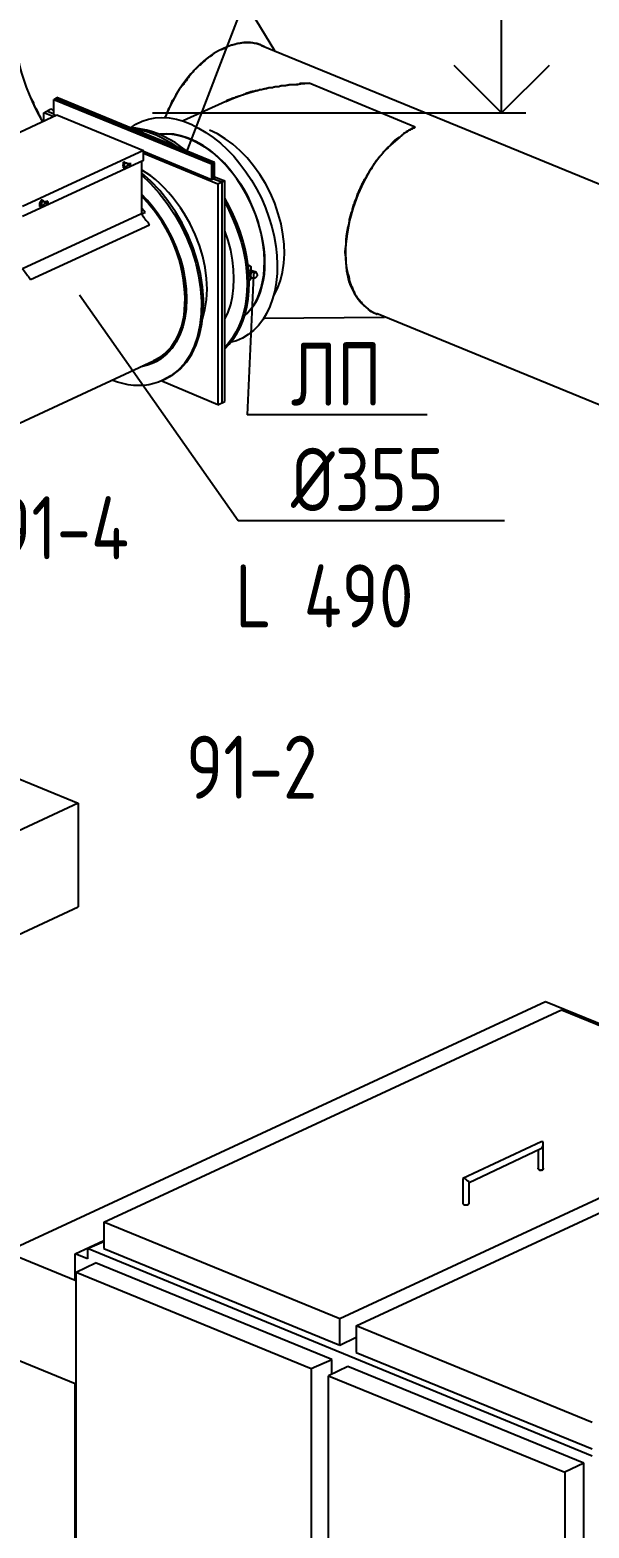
# Model space of a CAD drawing. Header units: metres. Extents: x 20 to 415, y 5 to 292.
# Drawn here: x 238.48 to 252.49, y 216.89 to 254.47 of the extents above; entities that cross this region are included whole.
import ezdxf

# ---------------------------------------------------------------- set-up
doc = ezdxf.new("R2010")
doc.units = ezdxf.units.M
for name, color, linetype in [('АРМАТУРА', 8, 'Continuous'), ('ВОЗДУХОВОДЫ', 7, 'Continuous'), ('ОБОЗНАЧЕНИЯ', 7, 'Continuous'), ('ОБОРУДОВАНИЕ', 8, 'Continuous')]:
    doc.layers.add(name, color=color, linetype=linetype)
doc.styles.add('GOST', font='isocpeur.ttf')

msp = doc.modelspace()

# ---------------------------------------------------------------- linework, layer by layer
at = {"layer": 'АРМАТУРА'}
for points in [[(236.146, 250.933), (239.156, 252.336)], [(239.156, 252.336), (241.324, 251.443)], [(241.324, 251.443), (238.288, 250.04)], [(241.324, 251.188), (241.324, 251.443)], [(241.324, 251.188), (238.288, 249.785)], [(240.865, 251.137), (240.858, 251.143), (240.852, 251.147), (240.847, 251.148), (240.843, 251.148), (240.839, 251.147), (240.835, 251.144), (240.831, 251.142), (240.826, 251.139), (240.821, 251.138), (240.814, 251.137), (240.814, 251.129), (240.814, 251.122), (240.814, 251.114), (240.814, 251.106), (240.814, 251.099), (240.814, 251.091), (240.814, 251.083), (240.814, 251.076), (240.814, 251.068), (240.814, 251.06)], [(240.814, 251.06), (240.814, 251.067), (240.814, 251.073), (240.814, 251.077), (240.814, 251.081), (240.814, 251.083), (240.814, 251.084), (240.814, 251.085), (240.814, 251.086), (240.814, 251.086), (240.814, 251.086)], [(240.814, 251.086), (240.814, 251.035)], [(240.814, 251.06), (240.814, 251.009)], [(240.814, 251.035), (240.865, 251.035)], [(240.839, 251.06), (240.841, 251.075), (240.844, 251.088), (240.85, 251.099), (240.857, 251.109), (240.865, 251.118), (240.872, 251.125), (240.879, 251.13), (240.885, 251.134), (240.889, 251.136), (240.89, 251.137)], [(240.865, 251.035), (240.839, 251.086)], [(240.916, 251.086), (240.915, 251.078), (240.913, 251.068), (240.91, 251.059), (240.905, 251.05), (240.9, 251.041), (240.894, 251.035), (240.887, 251.03), (240.88, 251.028), (240.872, 251.03), (240.865, 251.035)], [(240.865, 251.035), (240.865, 251.035), (240.865, 251.035)], [(240.89, 251.137), (240.897, 251.136), (240.903, 251.134), (240.907, 251.132), (240.91, 251.128), (240.912, 251.124), (240.914, 251.12), (240.915, 251.117), (240.915, 251.114), (240.916, 251.112), (240.916, 251.111)], [(241.018, 251.111), (240.916, 251.111)], [(240.916, 251.111), (241.018, 251.111)], [(240.916, 251.086), (241.018, 251.086)], [(241.273, 251.162), (241.273, 249.862)], [(240.814, 251.009), (240.865, 251.009)], [(238.773, 250.193), (238.772, 250.193), (238.77, 250.193), (238.767, 250.192), (238.764, 250.192), (238.76, 250.19), (238.756, 250.188), (238.753, 250.184), (238.75, 250.18), (238.748, 250.175), (238.748, 250.168), (238.741, 250.161), (238.735, 250.155), (238.731, 250.15), (238.728, 250.146), (238.725, 250.142), (238.724, 250.138), (238.723, 250.134), (238.722, 250.129), (238.722, 250.124), (238.722, 250.117)], [(238.722, 250.117), (238.722, 250.117), (238.722, 250.117)], [(238.722, 250.117), (238.722, 250.04)], [(238.722, 250.117), (238.773, 250.091)], [(238.722, 250.117), (238.722, 250.066)], [(238.722, 250.117), (238.722, 250.091)], [(238.722, 250.066), (238.773, 250.066)], [(238.722, 250.04), (238.773, 250.04)], [(238.824, 250.168), (238.773, 250.193)], [(238.773, 250.091), (238.774, 250.106), (238.776, 250.119), (238.779, 250.13), (238.784, 250.14), (238.789, 250.149), (238.795, 250.155), (238.802, 250.161), (238.809, 250.165), (238.816, 250.167), (238.824, 250.168)], [(238.85, 250.117), (238.842, 250.108), (238.834, 250.099), (238.827, 250.09), (238.819, 250.08), (238.811, 250.072), (238.804, 250.065), (238.796, 250.061), (238.788, 250.059), (238.781, 250.06), (238.773, 250.066)], [(238.773, 250.066), (238.773, 250.117)], [(238.773, 250.066), (238.773, 250.066), (238.773, 250.066)], [(238.926, 250.168), (238.824, 250.142)], [(238.824, 250.168), (238.825, 250.167), (238.827, 250.165), (238.83, 250.162), (238.833, 250.159), (238.837, 250.155), (238.841, 250.151), (238.844, 250.148), (238.847, 250.145), (238.849, 250.143), (238.85, 250.142)], [(238.824, 250.142), (238.952, 250.142)], [(238.824, 250.117), (238.952, 250.117)], [(241.375, 249.887), (241.36, 249.902), (241.347, 249.917), (241.335, 249.932), (241.324, 249.947), (241.314, 249.961), (241.305, 249.974), (241.296, 249.986), (241.288, 249.996), (241.28, 250.006), (241.273, 250.015)], [(238.288, 248.484), (241.273, 249.862)], [(238.492, 248.204), (241.477, 249.581)], [(241.273, 249.862), (241.375, 249.887)], [(241.349, 249.887), (241.273, 249.836)], [(241.273, 249.862), (241.289, 249.832), (241.306, 249.803), (241.325, 249.775), (241.345, 249.748), (241.365, 249.721), (241.387, 249.694), (241.409, 249.667), (241.431, 249.64), (241.454, 249.611), (241.477, 249.581)], [(238.288, 248.484), (238.311, 248.454), (238.334, 248.423), (238.357, 248.393), (238.379, 248.364), (238.4, 248.334), (238.421, 248.306), (238.44, 248.279), (238.459, 248.252), (238.476, 248.227), (238.492, 248.204)], [(243.977, 248.561), (243.976, 248.561), (243.974, 248.56), (243.971, 248.56), (243.968, 248.559), (243.964, 248.558), (243.96, 248.555), (243.957, 248.552), (243.954, 248.548), (243.952, 248.542), (243.951, 248.535)], [(243.977, 248.561), (243.976, 248.561), (243.974, 248.56), (243.971, 248.56), (243.968, 248.559), (243.964, 248.558), (243.96, 248.555), (243.957, 248.552), (243.954, 248.548), (243.952, 248.542), (243.951, 248.535)], [(243.951, 248.535), (243.952, 248.542), (243.954, 248.548), (243.957, 248.552), (243.96, 248.555), (243.964, 248.558), (243.968, 248.559), (243.971, 248.56), (243.974, 248.56), (243.976, 248.561), (243.977, 248.561)], [(243.951, 248.535), (243.952, 248.542), (243.954, 248.548), (243.957, 248.552), (243.96, 248.555), (243.964, 248.558), (243.968, 248.559), (243.971, 248.56), (243.974, 248.56), (243.976, 248.561), (243.977, 248.561)], [(244.002, 248.535), (243.994, 248.541), (243.987, 248.545), (243.98, 248.546), (243.973, 248.545), (243.967, 248.542), (243.962, 248.537), (243.957, 248.531), (243.954, 248.525), (243.952, 248.517), (243.951, 248.51)], [(244.028, 248.408), (243.977, 248.433)], [(243.977, 248.433), (244.028, 248.433)], [(243.977, 248.357), (244.028, 248.408)], [(244.053, 248.408), (244.045, 248.407), (244.038, 248.405), (244.031, 248.402), (244.024, 248.397), (244.018, 248.392), (244.013, 248.386), (244.008, 248.379), (244.005, 248.372), (244.003, 248.364), (244.002, 248.357), (243.996, 248.349), (243.992, 248.342), (243.991, 248.334), (243.991, 248.328), (243.992, 248.322), (243.995, 248.316), (243.997, 248.312), (243.999, 248.308), (244.001, 248.306), (244.002, 248.306)], [(244.028, 248.51), (244.028, 248.51), (244.027, 248.512), (244.027, 248.515), (244.026, 248.519), (244.024, 248.522), (244.022, 248.526), (244.019, 248.53), (244.015, 248.533), (244.009, 248.534), (244.002, 248.535)], [(244.028, 248.255), (244.027, 248.262), (244.025, 248.27), (244.023, 248.278), (244.02, 248.287), (244.018, 248.296), (244.017, 248.306), (244.016, 248.317), (244.018, 248.329), (244.021, 248.342), (244.028, 248.357), (244.035, 248.364), (244.043, 248.372), (244.05, 248.379), (244.058, 248.386), (244.066, 248.392), (244.073, 248.397), (244.081, 248.402), (244.089, 248.405), (244.096, 248.407), (244.104, 248.408)], [(244.028, 248.433), (244.028, 248.51)], [(244.079, 248.408), (244.028, 248.433)], [(244.028, 248.408), (244.079, 248.408)], [(244.155, 248.382), (244.104, 248.408)], [(243.951, 248.178), (243.966, 248.18), (243.979, 248.184), (243.99, 248.191), (244, 248.199), (244.008, 248.21), (244.015, 248.222), (244.021, 248.236), (244.024, 248.25), (244.027, 248.265), (244.028, 248.28)], [(243.977, 248.28), (243.977, 248.357)], [(244.028, 248.28), (243.977, 248.28)], [(244.028, 248.255), (244.104, 248.229)], [(244.155, 248.382), (244.147, 248.381), (244.14, 248.379), (244.132, 248.376), (244.124, 248.372), (244.117, 248.366), (244.109, 248.36), (244.102, 248.354), (244.094, 248.346), (244.086, 248.339), (244.079, 248.331), (244.079, 248.317), (244.079, 248.303), (244.079, 248.291), (244.08, 248.281), (244.082, 248.271), (244.084, 248.261), (244.087, 248.253), (244.092, 248.245), (244.097, 248.237), (244.104, 248.229)], [(244.104, 248.229), (244.13, 248.255)], [(244.13, 248.255), (244.136, 248.255), (244.142, 248.257), (244.147, 248.261), (244.151, 248.265), (244.155, 248.271), (244.159, 248.277), (244.163, 248.283), (244.168, 248.291), (244.174, 248.298), (244.181, 248.306), (244.181, 248.313), (244.18, 248.321), (244.18, 248.329), (244.179, 248.336), (244.178, 248.344), (244.175, 248.352), (244.172, 248.359), (244.168, 248.367), (244.162, 248.374), (244.155, 248.382)]]:
    msp.add_lwpolyline(points, dxfattribs=at)
at = {"layer": 'ВОЗДУХОВОДЫ'}
for points in [[(244.614, 253.943), (243.237, 256.213)], [(238.799, 252.157), (238.709, 252.327), (238.622, 252.5), (238.54, 252.674), (238.464, 252.85), (238.394, 253.028), (238.33, 253.206), (238.274, 253.384), (238.227, 253.563), (238.189, 253.741), (238.161, 253.917), (238.153, 253.971), (238.146, 254.024), (238.139, 254.078), (238.132, 254.131), (238.126, 254.185), (238.121, 254.239), (238.116, 254.292), (238.113, 254.346), (238.111, 254.399), (238.11, 254.453)], [(244.181, 254.121), (244.165, 254.122), (244.147, 254.124), (244.129, 254.127), (244.11, 254.13), (244.091, 254.134), (244.072, 254.138), (244.054, 254.141), (244.035, 254.144), (244.018, 254.146), (244.002, 254.147), (243.987, 254.147), (243.971, 254.147), (243.956, 254.147), (243.941, 254.147), (243.926, 254.147), (243.91, 254.147), (243.895, 254.147), (243.88, 254.147), (243.864, 254.147), (243.849, 254.147), (243.833, 254.146), (243.816, 254.144), (243.797, 254.141), (243.779, 254.138), (243.76, 254.134), (243.741, 254.13), (243.722, 254.127), (243.704, 254.124), (243.687, 254.122), (243.67, 254.121), (243.655, 254.114), (243.64, 254.109), (243.624, 254.104), (243.608, 254.1), (243.591, 254.096), (243.573, 254.092), (243.555, 254.088), (243.535, 254.083), (243.514, 254.077), (243.492, 254.07), (243.477, 254.063), (243.461, 254.055), (243.446, 254.047), (243.431, 254.04), (243.415, 254.032), (243.4, 254.024), (243.385, 254.017), (243.369, 254.009), (243.354, 254.001), (243.339, 253.994), (243.317, 253.986), (243.296, 253.978), (243.276, 253.971), (243.258, 253.963), (243.24, 253.955), (243.223, 253.948), (243.207, 253.94), (243.191, 253.933), (243.176, 253.925), (243.16, 253.917), (243.145, 253.909), (243.129, 253.899), (243.114, 253.888), (243.098, 253.876), (243.081, 253.863), (243.063, 253.849), (243.044, 253.835), (243.025, 253.82), (243.004, 253.805), (242.982, 253.79), (242.966, 253.781), (242.951, 253.772), (242.936, 253.761), (242.921, 253.749), (242.905, 253.736), (242.89, 253.722), (242.875, 253.707), (242.859, 253.693), (242.844, 253.677), (242.829, 253.662), (242.813, 253.647), (242.796, 253.632), (242.777, 253.616), (242.759, 253.601), (242.739, 253.586), (242.72, 253.57), (242.702, 253.555), (242.684, 253.54), (242.666, 253.524), (242.65, 253.509), (242.62, 253.478), (242.589, 253.445), (242.559, 253.411), (242.529, 253.376), (242.5, 253.34), (242.472, 253.304), (242.445, 253.266), (242.418, 253.228), (242.393, 253.19), (242.37, 253.152), (242.354, 253.136), (242.339, 253.119), (242.324, 253.101), (242.308, 253.082), (242.293, 253.063), (242.278, 253.044), (242.262, 253.025), (242.247, 253.007), (242.232, 252.99), (242.217, 252.973), (242.202, 252.95), (242.188, 252.928), (242.176, 252.905), (242.164, 252.882), (242.153, 252.859), (242.141, 252.836), (242.129, 252.813), (242.117, 252.79), (242.104, 252.767), (242.089, 252.744), (242.074, 252.728), (242.061, 252.71), (242.049, 252.692), (242.038, 252.672), (242.029, 252.652), (242.019, 252.63), (242.011, 252.608), (242.003, 252.585), (241.995, 252.563), (241.987, 252.54), (241.972, 252.517), (241.959, 252.494), (241.947, 252.471), (241.936, 252.448), (241.927, 252.425), (241.917, 252.402), (241.909, 252.379), (241.9, 252.356), (241.893, 252.333), (241.885, 252.31), (241.878, 252.303), (241.872, 252.298), (241.868, 252.293), (241.865, 252.289), (241.863, 252.285), (241.861, 252.281), (241.86, 252.277), (241.86, 252.272), (241.859, 252.266), (241.859, 252.259)], [(244.359, 254.045), (244.265, 254.085), (244.167, 254.115), (244.066, 254.135), (243.962, 254.144), (243.855, 254.144), (243.747, 254.133), (243.639, 254.113), (243.53, 254.082), (243.421, 254.043), (243.313, 253.994), (243.192, 253.934), (243.072, 253.863), (242.954, 253.782), (242.839, 253.69), (242.727, 253.589), (242.617, 253.48), (242.511, 253.363), (242.409, 253.239), (242.311, 253.109), (242.217, 252.973), (242.178, 252.905), (242.14, 252.835), (242.103, 252.766), (242.065, 252.696), (242.029, 252.626), (241.993, 252.555), (241.957, 252.483), (241.923, 252.409), (241.891, 252.335), (241.859, 252.259)], [(244.308, 254.07), (244.307, 254.07), (244.305, 254.071), (244.302, 254.071), (244.297, 254.072), (244.292, 254.074), (244.286, 254.076), (244.279, 254.079), (244.272, 254.083), (244.265, 254.089), (244.257, 254.096), (244.256, 254.096), (244.254, 254.096), (244.25, 254.097), (244.245, 254.098), (244.238, 254.099), (244.23, 254.101), (244.22, 254.105), (244.208, 254.109), (244.195, 254.114), (244.181, 254.121)], [(314.045, 225.451), (244.283, 254.07)], [(243.39, 252.667), (243.584, 252.754), (243.784, 252.83), (243.988, 252.897), (244.196, 252.954), (244.407, 253.002), (244.62, 253.042), (244.835, 253.074), (245.051, 253.098), (245.267, 253.116), (245.481, 253.127)], [(244.181, 252.948), (244.158, 252.941), (244.137, 252.935), (244.117, 252.931), (244.098, 252.926), (244.079, 252.922), (244.059, 252.919), (244.04, 252.915), (244.02, 252.91), (243.999, 252.904), (243.977, 252.897), (243.947, 252.889), (243.918, 252.879), (243.89, 252.869), (243.863, 252.857), (243.836, 252.846), (243.809, 252.834), (243.782, 252.823), (243.755, 252.813), (243.726, 252.803), (243.696, 252.795), (243.665, 252.787), (243.635, 252.777), (243.605, 252.767), (243.575, 252.755), (243.546, 252.744), (243.518, 252.732), (243.49, 252.721), (243.464, 252.711), (243.439, 252.701), (243.415, 252.693), (243.415, 252.686), (243.413, 252.68), (243.41, 252.676), (243.406, 252.673), (243.403, 252.671), (243.399, 252.669), (243.395, 252.668), (243.392, 252.668), (243.391, 252.667), (243.39, 252.667)], [(244.181, 252.948), (244.188, 252.949), (244.196, 252.951), (244.204, 252.954), (244.211, 252.957), (244.219, 252.961), (244.227, 252.965), (244.234, 252.968), (244.242, 252.971), (244.249, 252.973), (244.257, 252.973), (244.272, 252.974), (244.288, 252.976), (244.303, 252.979), (244.318, 252.982), (244.334, 252.986), (244.349, 252.99), (244.364, 252.994), (244.38, 252.996), (244.395, 252.998), (244.41, 252.999), (244.425, 253.006), (244.441, 253.011), (244.456, 253.016), (244.471, 253.019), (244.487, 253.021), (244.502, 253.023), (244.517, 253.024), (244.533, 253.024), (244.548, 253.024), (244.563, 253.024), (244.578, 253.031), (244.594, 253.037), (244.609, 253.041), (244.624, 253.045), (244.64, 253.047), (244.655, 253.048), (244.67, 253.049), (244.686, 253.05), (244.701, 253.05), (244.716, 253.05), (244.732, 253.057), (244.747, 253.062), (244.762, 253.067), (244.777, 253.07), (244.793, 253.072), (244.808, 253.074), (244.823, 253.075), (244.839, 253.075), (244.854, 253.075), (244.869, 253.075), (244.885, 253.076), (244.9, 253.078), (244.915, 253.081), (244.93, 253.084), (244.946, 253.088), (244.961, 253.092), (244.976, 253.096), (244.992, 253.098), (245.007, 253.1), (245.022, 253.101), (245.03, 253.101), (245.038, 253.101), (245.045, 253.101), (245.053, 253.101), (245.061, 253.101), (245.068, 253.101), (245.076, 253.101), (245.084, 253.101), (245.091, 253.101), (245.099, 253.101), (245.106, 253.101), (245.114, 253.101), (245.122, 253.101), (245.129, 253.101), (245.137, 253.101), (245.145, 253.101), (245.152, 253.101), (245.16, 253.101), (245.168, 253.101), (245.175, 253.101), (245.183, 253.101), (245.191, 253.101), (245.198, 253.102), (245.206, 253.103), (245.214, 253.104), (245.221, 253.107), (245.229, 253.11), (245.237, 253.114), (245.244, 253.12), (245.252, 253.127), (245.26, 253.127), (245.267, 253.127), (245.275, 253.127), (245.282, 253.127), (245.29, 253.127), (245.298, 253.127), (245.305, 253.127), (245.313, 253.127), (245.321, 253.127), (245.328, 253.127), (245.329, 253.127), (245.331, 253.127), (245.334, 253.127), (245.337, 253.127), (245.341, 253.127), (245.345, 253.127), (245.348, 253.127), (245.351, 253.127), (245.353, 253.127), (245.354, 253.127), (245.361, 253.127), (245.367, 253.127), (245.371, 253.127), (245.376, 253.127), (245.379, 253.127), (245.383, 253.127), (245.388, 253.127), (245.392, 253.127), (245.398, 253.127), (245.43, 253.127), (245.437, 253.127), (245.443, 253.127), (245.447, 253.127), (245.45, 253.127), (245.453, 253.127), (245.454, 253.127), (245.455, 253.127), (245.456, 253.127), (245.456, 253.127), (245.481, 253.127)], [(248.134, 252.03), (245.481, 253.127)], [(238.475, 252.815), (238.48, 252.8), (238.486, 252.785), (238.492, 252.769), (238.5, 252.755), (238.508, 252.742), (238.515, 252.729), (238.523, 252.717), (238.531, 252.706), (238.538, 252.694), (238.546, 252.682), (238.554, 252.67), (238.561, 252.656), (238.569, 252.642), (238.57, 252.627), (238.572, 252.611), (238.575, 252.597), (238.58, 252.582), (238.585, 252.569), (238.591, 252.556), (238.598, 252.544), (238.605, 252.532), (238.612, 252.523), (238.62, 252.514), (238.628, 252.499), (238.635, 252.484), (238.643, 252.468), (238.651, 252.453), (238.658, 252.438), (238.666, 252.422), (238.674, 252.407), (238.681, 252.392), (238.689, 252.377), (238.697, 252.361), (238.697, 252.354), (238.699, 252.349), (238.702, 252.344), (238.705, 252.34), (238.709, 252.336), (238.713, 252.332), (238.716, 252.328), (238.719, 252.323), (238.721, 252.317), (238.722, 252.31), (238.729, 252.303), (238.735, 252.295), (238.739, 252.287), (238.742, 252.28), (238.744, 252.272), (238.746, 252.264), (238.747, 252.257), (238.747, 252.249), (238.748, 252.241), (238.748, 252.234), (238.754, 252.226), (238.76, 252.219), (238.765, 252.212), (238.769, 252.205), (238.773, 252.199), (238.777, 252.193), (238.781, 252.189), (238.786, 252.186), (238.792, 252.183), (238.799, 252.183), (238.799, 252.176), (238.799, 252.17), (238.799, 252.166), (238.799, 252.163), (238.799, 252.161), (238.799, 252.159), (238.799, 252.158), (238.799, 252.157), (238.799, 252.157), (238.799, 252.157)], [(239.13, 252.744), (243.084, 251.111), (243.084, 250.729)], [(243.39, 252.667), (242.319, 252.183)], [(238.901, 252.438), (239.079, 252.361)], [(240.992, 252.004), (241.135, 252.101), (241.288, 252.176), (241.448, 252.229), (241.616, 252.261), (241.789, 252.272), (241.967, 252.261), (242.149, 252.229), (242.332, 252.176), (242.517, 252.101), (242.701, 252.004), (242.89, 251.896), (243.074, 251.77), (243.252, 251.627), (243.423, 251.469), (243.588, 251.296), (243.744, 251.11), (243.893, 250.91), (244.032, 250.699), (244.162, 250.477), (244.283, 250.244), (244.383, 250.006), (244.469, 249.765), (244.541, 249.524), (244.598, 249.284), (244.64, 249.045), (244.666, 248.81), (244.677, 248.579), (244.673, 248.353), (244.652, 248.134), (244.614, 247.923), (244.561, 247.717), (244.493, 247.526), (244.41, 247.351), (244.315, 247.193), (244.206, 247.053), (244.085, 246.93), (243.953, 246.824), (243.809, 246.738), (243.656, 246.67), (243.492, 246.622)], [(244.359, 248.663), (244.349, 248.895), (244.321, 249.132), (244.274, 249.37), (244.21, 249.609), (244.13, 249.846), (244.034, 250.079), (243.924, 250.306), (243.801, 250.526), (243.665, 250.735), (243.517, 250.933), (243.352, 251.122), (243.18, 251.29), (243.002, 251.438), (242.819, 251.565), (242.634, 251.67), (242.449, 251.752), (242.264, 251.812), (242.082, 251.849), (241.904, 251.862), (241.732, 251.851)], [(241.732, 251.851), (241.849, 251.86), (241.97, 251.858), (242.094, 251.843), (242.22, 251.818), (242.347, 251.781), (242.476, 251.734), (242.604, 251.676), (242.732, 251.608), (242.858, 251.53), (242.982, 251.443), (243.103, 251.347), (243.223, 251.242), (243.339, 251.128), (243.451, 251.007), (243.559, 250.879), (243.661, 250.743), (243.758, 250.602), (243.847, 250.454), (243.929, 250.301), (244.002, 250.142), (244.075, 249.974), (244.14, 249.806), (244.196, 249.638), (244.245, 249.471), (244.286, 249.304), (244.318, 249.138), (244.342, 248.973), (244.356, 248.808), (244.362, 248.646), (244.359, 248.484), (244.347, 248.334), (244.326, 248.188), (244.296, 248.049), (244.257, 247.915), (244.209, 247.789), (244.154, 247.671), (244.089, 247.56), (244.017, 247.459), (243.937, 247.367), (243.849, 247.285)], [(244.589, 247.795), (244.685, 247.98), (244.76, 248.179), (244.814, 248.392), (244.847, 248.616), (244.86, 248.851), (244.851, 249.094), (244.822, 249.344), (244.773, 249.599), (244.704, 249.857), (244.614, 250.117), (244.506, 250.371), (244.381, 250.614), (244.241, 250.843), (244.087, 251.057), (243.922, 251.255), (243.747, 251.435), (243.564, 251.597), (243.374, 251.738), (243.18, 251.857), (242.982, 251.953)], [(248.134, 252.03), (248.109, 252.03), (248.109, 252.023), (248.109, 252.017), (248.109, 252.013), (248.109, 252.01), (248.109, 252.007), (248.109, 252.006), (248.109, 252.005), (248.109, 252.004), (248.109, 252.004), (248.083, 252.004), (248.076, 252.003), (248.071, 252.002), (248.066, 251.999), (248.063, 251.995), (248.061, 251.991), (248.059, 251.988), (248.058, 251.984), (248.058, 251.981), (248.058, 251.979), (248.058, 251.979), (248.057, 251.979), (248.055, 251.979), (248.052, 251.979), (248.049, 251.979), (248.045, 251.979), (248.041, 251.979), (248.038, 251.979), (248.035, 251.979), (248.033, 251.979), (248.032, 251.979), (248.031, 251.978), (248.03, 251.976), (248.027, 251.973), (248.023, 251.97), (248.019, 251.966), (248.016, 251.962), (248.012, 251.959), (248.009, 251.956), (248.007, 251.954), (248.007, 251.953), (248, 251.953), (247.994, 251.953), (247.989, 251.952), (247.985, 251.952), (247.981, 251.95), (247.977, 251.948), (247.973, 251.944), (247.968, 251.94), (247.963, 251.935), (247.956, 251.928), (247.955, 251.928), (247.953, 251.927), (247.95, 251.927), (247.947, 251.926), (247.943, 251.925), (247.939, 251.922), (247.936, 251.919), (247.933, 251.915), (247.931, 251.909), (247.93, 251.902), (247.922, 251.901), (247.915, 251.9), (247.907, 251.897), (247.9, 251.893), (247.892, 251.889), (247.884, 251.886), (247.877, 251.882), (247.869, 251.879), (247.861, 251.877), (247.854, 251.877), (247.853, 251.87), (247.851, 251.864), (247.848, 251.859), (247.843, 251.855), (247.838, 251.851), (247.832, 251.847), (247.825, 251.843), (247.818, 251.838), (247.81, 251.833), (247.803, 251.826), (247.795, 251.818), (247.787, 251.81), (247.779, 251.803), (247.77, 251.795), (247.761, 251.787), (247.751, 251.78), (247.74, 251.772), (247.728, 251.764), (247.715, 251.757), (247.701, 251.749), (247.693, 251.742), (247.685, 251.737), (247.678, 251.732), (247.67, 251.727), (247.662, 251.724), (247.655, 251.72), (247.647, 251.716), (247.639, 251.711), (247.632, 251.705), (247.624, 251.698), (247.616, 251.69), (247.609, 251.683), (247.601, 251.675), (247.593, 251.667), (247.586, 251.66), (247.578, 251.652), (247.57, 251.645), (247.563, 251.637), (247.555, 251.629), (247.548, 251.622), (247.539, 251.607), (247.53, 251.594), (247.519, 251.581), (247.508, 251.569), (247.497, 251.558), (247.485, 251.546), (247.474, 251.535), (247.463, 251.522), (247.454, 251.509), (247.446, 251.494), (247.43, 251.486), (247.415, 251.476), (247.4, 251.465), (247.386, 251.453), (247.372, 251.44), (247.359, 251.426), (247.347, 251.412), (247.336, 251.397), (247.326, 251.382), (247.318, 251.366), (247.303, 251.35), (247.287, 251.333), (247.272, 251.315), (247.257, 251.296), (247.241, 251.277), (247.226, 251.258), (247.211, 251.239), (247.196, 251.221), (247.18, 251.204), (247.165, 251.188), (247.15, 251.166), (247.135, 251.145), (247.12, 251.125), (247.105, 251.105), (247.092, 251.086), (247.079, 251.067), (247.066, 251.047), (247.055, 251.027), (247.046, 251.006), (247.037, 250.984), (247.022, 250.962), (247.007, 250.941), (246.992, 250.921), (246.978, 250.901), (246.964, 250.882), (246.951, 250.863), (246.939, 250.843), (246.928, 250.823), (246.918, 250.802), (246.91, 250.78), (246.895, 250.757), (246.88, 250.734), (246.865, 250.711), (246.85, 250.688), (246.837, 250.665), (246.824, 250.642), (246.811, 250.619), (246.8, 250.596), (246.791, 250.573), (246.782, 250.55), (246.767, 250.52), (246.752, 250.489), (246.737, 250.458), (246.723, 250.428), (246.709, 250.397), (246.696, 250.367), (246.684, 250.336), (246.673, 250.305), (246.663, 250.275), (246.655, 250.244), (246.64, 250.214), (246.627, 250.183), (246.615, 250.152), (246.604, 250.122), (246.594, 250.091), (246.585, 250.061), (246.576, 250.03), (246.568, 249.999), (246.56, 249.969), (246.553, 249.938), (246.538, 249.901), (246.525, 249.865), (246.514, 249.83), (246.504, 249.797), (246.495, 249.766), (246.488, 249.736), (246.483, 249.708), (246.479, 249.681), (246.477, 249.656), (246.476, 249.632), (246.469, 249.602), (246.461, 249.574), (246.454, 249.547), (246.447, 249.52), (246.441, 249.495), (246.436, 249.471), (246.431, 249.447), (246.428, 249.423), (246.426, 249.4), (246.425, 249.377), (246.418, 249.353), (246.413, 249.328), (246.408, 249.303), (246.405, 249.276), (246.403, 249.249), (246.401, 249.223), (246.4, 249.196), (246.4, 249.171), (246.4, 249.146), (246.4, 249.122), (246.399, 249.099), (246.397, 249.076), (246.394, 249.053), (246.391, 249.03), (246.387, 249.007), (246.383, 248.984), (246.38, 248.961), (246.377, 248.938), (246.375, 248.915), (246.374, 248.892), (246.375, 248.87), (246.377, 248.849), (246.38, 248.829), (246.383, 248.809), (246.387, 248.79), (246.391, 248.771), (246.394, 248.752), (246.397, 248.732), (246.399, 248.71), (246.4, 248.688), (246.4, 248.665), (246.4, 248.642), (246.4, 248.619), (246.401, 248.596), (246.403, 248.573), (246.405, 248.55), (246.408, 248.528), (246.413, 248.505), (246.418, 248.482), (246.425, 248.459), (246.426, 248.443), (246.428, 248.425), (246.431, 248.407), (246.436, 248.387), (246.441, 248.366), (246.447, 248.345), (246.454, 248.323), (246.461, 248.3), (246.469, 248.278), (246.476, 248.255), (246.477, 248.232), (246.479, 248.209), (246.483, 248.186), (246.488, 248.163), (246.495, 248.14), (246.504, 248.117), (246.514, 248.094), (246.525, 248.071), (246.538, 248.048), (246.553, 248.025), (246.56, 248.002), (246.568, 247.979), (246.576, 247.956), (246.585, 247.933), (246.594, 247.91), (246.604, 247.887), (246.615, 247.864), (246.627, 247.841), (246.64, 247.818), (246.655, 247.795), (246.663, 247.78), (246.673, 247.765), (246.684, 247.75), (246.696, 247.734), (246.709, 247.719), (246.723, 247.704), (246.737, 247.688), (246.752, 247.673), (246.767, 247.658), (246.782, 247.642), (246.791, 247.627), (246.8, 247.612), (246.811, 247.597), (246.824, 247.583), (246.837, 247.569), (246.85, 247.556), (246.865, 247.544), (246.88, 247.533), (246.895, 247.523), (246.91, 247.515), (246.918, 247.506), (246.928, 247.497), (246.938, 247.487), (246.949, 247.475), (246.961, 247.464), (246.972, 247.452), (246.984, 247.441), (246.994, 247.431), (247.003, 247.421), (247.012, 247.413), (247.026, 247.406), (247.04, 247.4), (247.052, 247.396), (247.062, 247.391), (247.073, 247.387), (247.082, 247.384), (247.09, 247.379), (247.098, 247.375), (247.106, 247.369), (247.114, 247.362), (247.122, 247.361), (247.129, 247.359), (247.136, 247.356), (247.143, 247.353), (247.149, 247.349), (247.154, 247.345), (247.159, 247.342), (247.162, 247.339), (247.164, 247.337), (247.165, 247.336)], [(248.134, 252.03), (248.127, 252.023), (248.119, 252.017), (248.11, 252.012), (248.102, 252.008), (248.093, 252.004), (248.083, 252), (248.072, 251.996), (248.06, 251.991), (248.047, 251.986), (248.032, 251.979), (248.002, 251.963), (247.971, 251.945), (247.941, 251.927), (247.911, 251.907), (247.882, 251.886), (247.854, 251.865), (247.827, 251.843), (247.8, 251.82), (247.775, 251.798), (247.752, 251.775), (247.691, 251.728), (247.632, 251.679), (247.574, 251.629), (247.517, 251.577), (247.462, 251.523), (247.406, 251.466), (247.352, 251.407), (247.298, 251.345), (247.244, 251.281), (247.19, 251.213), (247.002, 250.941), (246.837, 250.645), (246.696, 250.334), (246.579, 250.011), (246.489, 249.683), (246.427, 249.355), (246.393, 249.032), (246.389, 248.721), (246.416, 248.426), (246.476, 248.153), (246.5, 248.092), (246.525, 248.033), (246.552, 247.976), (246.58, 247.92), (246.61, 247.866), (246.642, 247.813), (246.674, 247.762), (246.709, 247.712), (246.745, 247.664), (246.782, 247.617), (246.821, 247.579), (246.859, 247.544), (246.898, 247.51), (246.937, 247.478), (246.977, 247.448), (247.017, 247.421), (247.059, 247.396), (247.101, 247.373), (247.145, 247.353), (247.19, 247.336)], [(243.084, 250.729), (243.288, 250.652), (243.288, 245.117)], [(243.849, 247.285), (243.944, 247.376), (244.029, 247.478), (244.105, 247.591), (244.172, 247.715), (244.229, 247.85), (244.275, 247.994), (244.312, 248.148), (244.338, 248.311), (244.354, 248.483), (244.359, 248.663)], [(243.977, 248.561), (243.951, 248.561), (243.951, 248.554), (243.951, 248.548), (243.951, 248.544), (243.951, 248.541), (243.951, 248.539), (243.951, 248.537), (243.951, 248.536), (243.951, 248.535), (243.951, 248.535), (243.951, 248.535)], [(247.165, 247.362), (265.683, 239.761)], [(244.334, 247.234), (247.369, 247.26)], [(238.11, 244.556), (241.579, 246.163)]]:
    msp.add_lwpolyline(points, dxfattribs=at)
at = {"layer": 'ОБОЗНАЧЕНИЯ'}
for points in [[(242.395, 251.366), (246.425, 261.875)], [(250.302, 252.387), (250.302, 256.621), (260.25, 256.621)], [(249.103, 253.586), (250.302, 252.387), (251.501, 253.586)], [(241.553, 252.387), (250.914, 252.387)], [(244.079, 248.306), (243.926, 244.811)], [(239.717, 247.821), (243.696, 242.158)], [(248.44, 244.811), (243.926, 244.811)], [(243.696, 242.158), (250.379, 242.158)]]:
    msp.add_lwpolyline(points, dxfattribs=at)
at = {"layer": 'ОБОРУДОВАНИЕ'}
for points in [[(239.156, 252.769), (239.079, 252.718)], [(239.079, 252.336), (239.079, 252.718)], [(239.079, 252.718), (243.033, 251.111)], [(243.109, 251.137), (239.156, 252.769)], [(238.824, 252.387), (239.003, 252.489)], [(238.824, 252.183), (238.824, 252.387)], [(239.079, 252.285), (238.824, 252.387)], [(239.003, 252.489), (239.079, 252.438)], [(239.13, 252.31), (239.079, 252.336)], [(242.395, 251.443), (242.257, 251.546), (242.117, 251.639), (241.976, 251.722), (241.835, 251.795), (241.694, 251.858), (241.552, 251.91), (241.411, 251.951), (241.27, 251.98), (241.131, 251.998), (240.992, 252.004)], [(241.069, 251.979), (241.183, 251.966), (241.298, 251.946), (241.413, 251.916), (241.528, 251.878), (241.643, 251.832), (241.757, 251.778), (241.872, 251.718), (241.987, 251.65), (242.102, 251.575), (242.217, 251.494)], [(243.033, 250.703), (241.324, 251.418)], [(243.186, 250.601), (241.324, 251.366)], [(243.109, 251.137), (243.033, 251.111)], [(243.033, 251.111), (243.033, 250.703)], [(243.109, 250.754), (243.109, 251.137)], [(242.344, 249.862), (242.251, 250.004), (242.154, 250.14), (242.055, 250.269), (241.952, 250.391), (241.847, 250.506), (241.738, 250.613), (241.626, 250.712), (241.511, 250.803), (241.394, 250.885), (241.273, 250.958)], [(241.859, 245.704), (242.063, 245.814), (242.244, 245.958), (242.402, 246.133), (242.537, 246.337), (242.647, 246.568), (242.732, 246.822), (242.791, 247.098), (242.823, 247.392), (242.827, 247.702), (242.803, 248.025), (242.751, 248.354), (242.673, 248.68), (242.571, 249), (242.445, 249.313), (242.296, 249.616), (242.127, 249.906), (241.939, 250.18), (241.733, 250.435), (241.51, 250.67), (241.273, 250.882)], [(241.273, 250.831), (241.504, 250.613), (241.72, 250.372), (241.922, 250.113), (242.106, 249.836), (242.271, 249.546), (242.415, 249.244), (242.537, 248.933), (242.635, 248.617), (242.707, 248.296), (242.752, 247.974), (242.776, 247.652), (242.772, 247.343), (242.74, 247.052), (242.681, 246.78), (242.596, 246.53), (242.486, 246.303), (242.351, 246.102), (242.193, 245.929), (242.012, 245.788), (241.808, 245.678)], [(243.109, 250.754), (243.033, 250.703)], [(243.109, 250.78), (243.364, 250.678)], [(243.364, 250.678), (243.186, 250.601)], [(243.364, 245.143), (243.364, 250.678)], [(241.273, 250.346), (241.451, 250.154), (241.617, 249.948), (241.771, 249.728), (241.91, 249.497), (242.035, 249.256), (242.143, 249.007), (242.235, 248.753), (242.308, 248.495), (242.362, 248.235), (242.395, 247.974), (242.407, 247.713), (242.396, 247.465), (242.364, 247.232), (242.311, 247.015), (242.239, 246.817), (242.147, 246.637), (242.037, 246.478), (241.909, 246.341), (241.765, 246.227), (241.604, 246.138)], [(242.319, 248.51), (242.259, 248.716), (242.188, 248.919), (242.106, 249.119), (242.013, 249.314), (241.91, 249.504), (241.799, 249.689), (241.679, 249.866), (241.551, 250.035), (241.415, 250.196), (241.273, 250.346)], [(242.268, 248.51), (242.216, 248.708), (242.152, 248.906), (242.077, 249.101), (241.991, 249.293), (241.895, 249.479), (241.788, 249.659), (241.672, 249.832), (241.548, 249.997), (241.414, 250.152), (241.273, 250.295)], [(241.273, 250.295), (241.45, 250.111), (241.615, 249.909), (241.765, 249.694), (241.901, 249.467), (242.022, 249.23), (242.127, 248.986), (242.215, 248.736), (242.285, 248.482), (242.337, 248.228), (242.37, 247.974), (242.375, 247.719), (242.361, 247.477), (242.327, 247.249), (242.275, 247.035), (242.204, 246.839), (242.114, 246.661), (242.007, 246.503), (241.881, 246.366), (241.739, 246.252), (241.579, 246.163)], [(243.186, 250.601), (243.186, 245.066)], [(243.364, 246.469), (243.475, 246.583), (243.575, 246.71), (243.665, 246.85), (243.745, 247.001), (243.814, 247.164), (243.871, 247.338), (243.917, 247.522), (243.949, 247.715), (243.97, 247.917), (243.977, 248.127), (243.97, 248.336), (243.949, 248.548), (243.917, 248.763), (243.871, 248.979), (243.814, 249.195), (243.745, 249.411), (243.665, 249.625), (243.575, 249.836), (243.475, 250.042), (243.364, 250.244)], [(243.364, 250.142), (243.467, 249.942), (243.56, 249.739), (243.643, 249.534), (243.716, 249.328), (243.779, 249.122), (243.831, 248.916), (243.872, 248.709), (243.902, 248.505), (243.919, 248.302), (243.926, 248.102), (243.919, 247.906), (243.902, 247.717), (243.872, 247.534), (243.831, 247.36), (243.779, 247.193), (243.716, 247.035), (243.643, 246.885), (243.56, 246.745), (243.467, 246.615), (243.364, 246.495)], [(242.803, 247.209), (242.867, 247.446), (242.905, 247.698), (242.918, 247.96), (242.906, 248.231), (242.87, 248.507), (242.811, 248.785), (242.728, 249.062), (242.622, 249.336), (242.494, 249.603), (242.344, 249.862)], [(243.364, 247.209), (243.447, 247.385), (243.511, 247.577), (243.557, 247.781), (243.585, 247.997), (243.594, 248.223), (243.585, 248.456), (243.557, 248.695), (243.511, 248.938), (243.447, 249.183), (243.364, 249.428)], [(241.298, 246.035), (241.425, 246.065), (241.546, 246.106), (241.66, 246.159), (241.766, 246.224), (241.866, 246.3), (241.958, 246.388), (242.041, 246.487), (242.117, 246.598), (242.184, 246.719), (242.242, 246.852), (242.297, 246.993), (242.34, 247.142), (242.373, 247.297), (242.394, 247.458), (242.405, 247.623), (242.406, 247.794), (242.397, 247.968), (242.379, 248.146), (242.353, 248.327), (242.319, 248.51)], [(241.579, 246.163), (241.676, 246.214), (241.768, 246.273), (241.855, 246.341), (241.937, 246.419), (242.012, 246.504), (242.082, 246.598), (242.145, 246.701), (242.202, 246.811), (242.251, 246.93), (242.293, 247.056), (242.321, 247.181), (242.342, 247.312), (242.357, 247.449), (242.365, 247.59), (242.366, 247.735), (242.361, 247.884), (242.349, 248.037), (242.329, 248.192), (242.302, 248.35), (242.268, 248.51)], [(241.604, 246.138), (241.574, 246.123), (241.543, 246.11), (241.513, 246.098), (241.482, 246.087), (241.451, 246.077), (241.421, 246.068), (241.39, 246.059), (241.359, 246.051), (241.329, 246.043), (241.298, 246.035)], [(241.808, 245.678), (241.698, 245.63), (241.583, 245.593), (241.462, 245.566), (241.338, 245.55), (241.209, 245.544), (241.077, 245.55), (240.943, 245.566), (240.808, 245.593), (240.671, 245.63), (240.533, 245.678)], [(243.186, 245.066), (241.783, 245.653)], [(241.808, 245.678), (241.859, 245.704)], [(243.186, 245.066), (243.364, 245.143)], [(233.417, 237.644), (239.691, 235.067)], [(239.691, 235.067), (226.172, 228.767)], [(239.691, 235.067), (239.691, 232.466)], [(226.172, 226.165), (239.691, 232.466)], [(237.88, 223.819), (251.399, 230.093)], [(251.399, 230.093), (256.603, 227.976)], [(240.329, 224.558), (251.807, 229.889)], [(251.807, 229.889), (257.725, 227.466)], [(257.725, 227.466), (246.247, 222.135)], [(246.655, 221.957), (258.133, 227.288)], [(251.297, 226.573), (249.333, 225.655)], [(249.486, 225.553), (251.272, 226.395)], [(251.221, 226.369), (251.221, 225.91)], [(251.272, 226.395), (251.286, 226.403), (251.299, 226.413), (251.311, 226.424), (251.321, 226.436), (251.329, 226.449), (251.336, 226.463), (251.341, 226.477), (251.345, 226.492), (251.347, 226.507), (251.348, 226.522)], [(251.348, 226.573), (251.341, 226.573), (251.335, 226.573), (251.331, 226.573), (251.326, 226.573), (251.323, 226.573), (251.319, 226.573), (251.314, 226.573), (251.31, 226.573), (251.304, 226.573), (251.297, 226.573)], [(251.348, 226.522), (251.348, 226.53), (251.348, 226.537), (251.348, 226.545), (251.348, 226.552), (251.348, 226.558), (251.348, 226.563), (251.348, 226.567), (251.348, 226.571), (251.348, 226.573), (251.348, 226.573)], [(251.348, 225.91), (251.348, 226.522)], [(251.221, 225.91), (251.221, 225.903), (251.224, 225.895), (251.227, 225.888), (251.233, 225.881), (251.24, 225.875), (251.248, 225.87), (251.258, 225.866), (251.27, 225.862), (251.283, 225.86), (251.297, 225.859)], [(251.348, 225.885), (251.34, 225.878), (251.333, 225.872), (251.325, 225.868), (251.318, 225.865), (251.31, 225.863), (251.302, 225.861), (251.295, 225.86), (251.287, 225.86), (251.279, 225.859), (251.272, 225.859), (251.258, 225.866), (251.247, 225.872), (251.238, 225.877), (251.232, 225.881), (251.227, 225.885), (251.224, 225.889), (251.222, 225.893), (251.221, 225.898), (251.221, 225.903), (251.221, 225.91)], [(251.297, 225.859), (251.305, 225.86), (251.312, 225.862), (251.319, 225.866), (251.326, 225.87), (251.332, 225.875), (251.337, 225.881), (251.342, 225.888), (251.345, 225.895), (251.347, 225.903), (251.348, 225.91)], [(251.348, 225.91), (251.348, 225.903), (251.348, 225.898), (251.348, 225.894), (251.348, 225.89), (251.348, 225.888), (251.348, 225.887), (251.348, 225.886), (251.348, 225.885), (251.348, 225.885), (251.348, 225.885)], [(249.359, 225.655), (249.352, 225.655), (249.346, 225.655), (249.342, 225.655), (249.339, 225.655), (249.336, 225.655), (249.335, 225.655), (249.334, 225.655), (249.333, 225.655), (249.333, 225.655), (249.333, 225.655)], [(249.333, 225.655), (249.333, 225.018)], [(249.486, 225.579), (249.485, 225.579), (249.483, 225.579), (249.48, 225.579), (249.476, 225.58), (249.47, 225.582), (249.464, 225.584), (249.457, 225.587), (249.45, 225.592), (249.443, 225.597), (249.435, 225.604), (249.427, 225.612), (249.42, 225.619), (249.412, 225.627), (249.404, 225.633), (249.397, 225.639), (249.389, 225.645), (249.382, 225.649), (249.374, 225.652), (249.366, 225.654), (249.359, 225.655)], [(249.486, 225.018), (249.486, 225.579)], [(249.333, 225.018), (249.334, 225.017), (249.336, 225.015), (249.34, 225.012), (249.345, 225.009), (249.352, 225.005), (249.361, 225.001), (249.371, 224.998), (249.382, 224.995), (249.395, 224.993), (249.41, 224.992)], [(249.333, 225.018), (249.334, 225.017), (249.336, 225.015), (249.339, 225.012), (249.344, 225.009), (249.349, 225.005), (249.355, 225.001), (249.362, 224.998), (249.369, 224.995), (249.376, 224.993), (249.384, 224.992), (249.392, 224.992), (249.399, 224.992), (249.407, 224.992), (249.415, 224.992), (249.422, 224.992), (249.43, 224.992), (249.438, 224.992), (249.445, 224.992), (249.453, 224.992), (249.461, 224.992)], [(249.41, 224.992), (249.418, 224.993), (249.427, 224.995), (249.437, 224.998), (249.448, 225.001), (249.458, 225.005), (249.466, 225.009), (249.474, 225.012), (249.48, 225.015), (249.485, 225.017), (249.486, 225.018)], [(249.461, 224.992), (249.461, 224.999), (249.463, 225.004), (249.466, 225.009), (249.47, 225.012), (249.473, 225.014), (249.477, 225.016), (249.48, 225.017), (249.484, 225.017), (249.485, 225.018), (249.486, 225.018)], [(240.329, 224.558), (240.329, 223.895)], [(246.247, 222.135), (240.329, 224.558)], [(239.615, 223.768), (240.329, 224.099)], [(239.921, 223.895), (240.329, 224.074)], [(237.88, 223.819), (239.615, 223.104)], [(239.921, 223.64), (239.615, 223.768)], [(239.615, 223.104), (239.615, 223.768)], [(252.572, 218.692), (239.921, 223.895)], [(239.921, 223.895), (239.921, 223.64)], [(240.329, 223.895), (246.247, 221.472)], [(239.64, 223.309), (240.125, 223.538)], [(239.64, 223.309), (245.532, 220.885)], [(239.64, 211.218), (239.64, 223.309)], [(246.043, 221.115), (240.125, 223.538)], [(246.247, 221.472), (246.247, 222.135)], [(252.572, 219.533), (246.655, 221.957)], [(246.655, 221.957), (246.655, 221.293)], [(246.247, 221.472), (246.655, 221.676)], [(239.615, 220.503), (237.88, 221.217)], [(245.532, 220.885), (246.043, 221.115)], [(246.043, 220.758), (246.043, 221.115)], [(246.655, 221.293), (252.572, 218.87)], [(245.532, 220.885), (245.532, 208.795)], [(246.451, 220.936), (245.966, 220.707)], [(245.966, 208.616), (245.966, 220.707)], [(245.966, 220.707), (251.884, 218.284)], [(252.368, 218.513), (246.451, 220.936)], [(239.615, 212.06), (239.615, 220.503)], [(252.368, 218.513), (251.884, 218.284)], [(252.368, 206.423), (252.368, 218.513)], [(251.884, 218.284), (251.884, 206.193)]]:
    msp.add_lwpolyline(points, dxfattribs=at)

# ---------------------------------------------------------------- texts
at = {"layer": 'ОБОЗНАЧЕНИЯ', "style": 'GOST', "width": 0.8}
for s, p in [('ЛП', (245.02, 245.042)), ('%%c355', (245.022, 242.397)), ('91-4', (237.582, 241.185)), ('L 490', (243.625, 239.477)), ('91-2', (242.394, 235.18))]:
    msp.add_text(s, height=1.5823, dxfattribs=at).set_placement(p)

doc.saveas('drawing.dxf')
